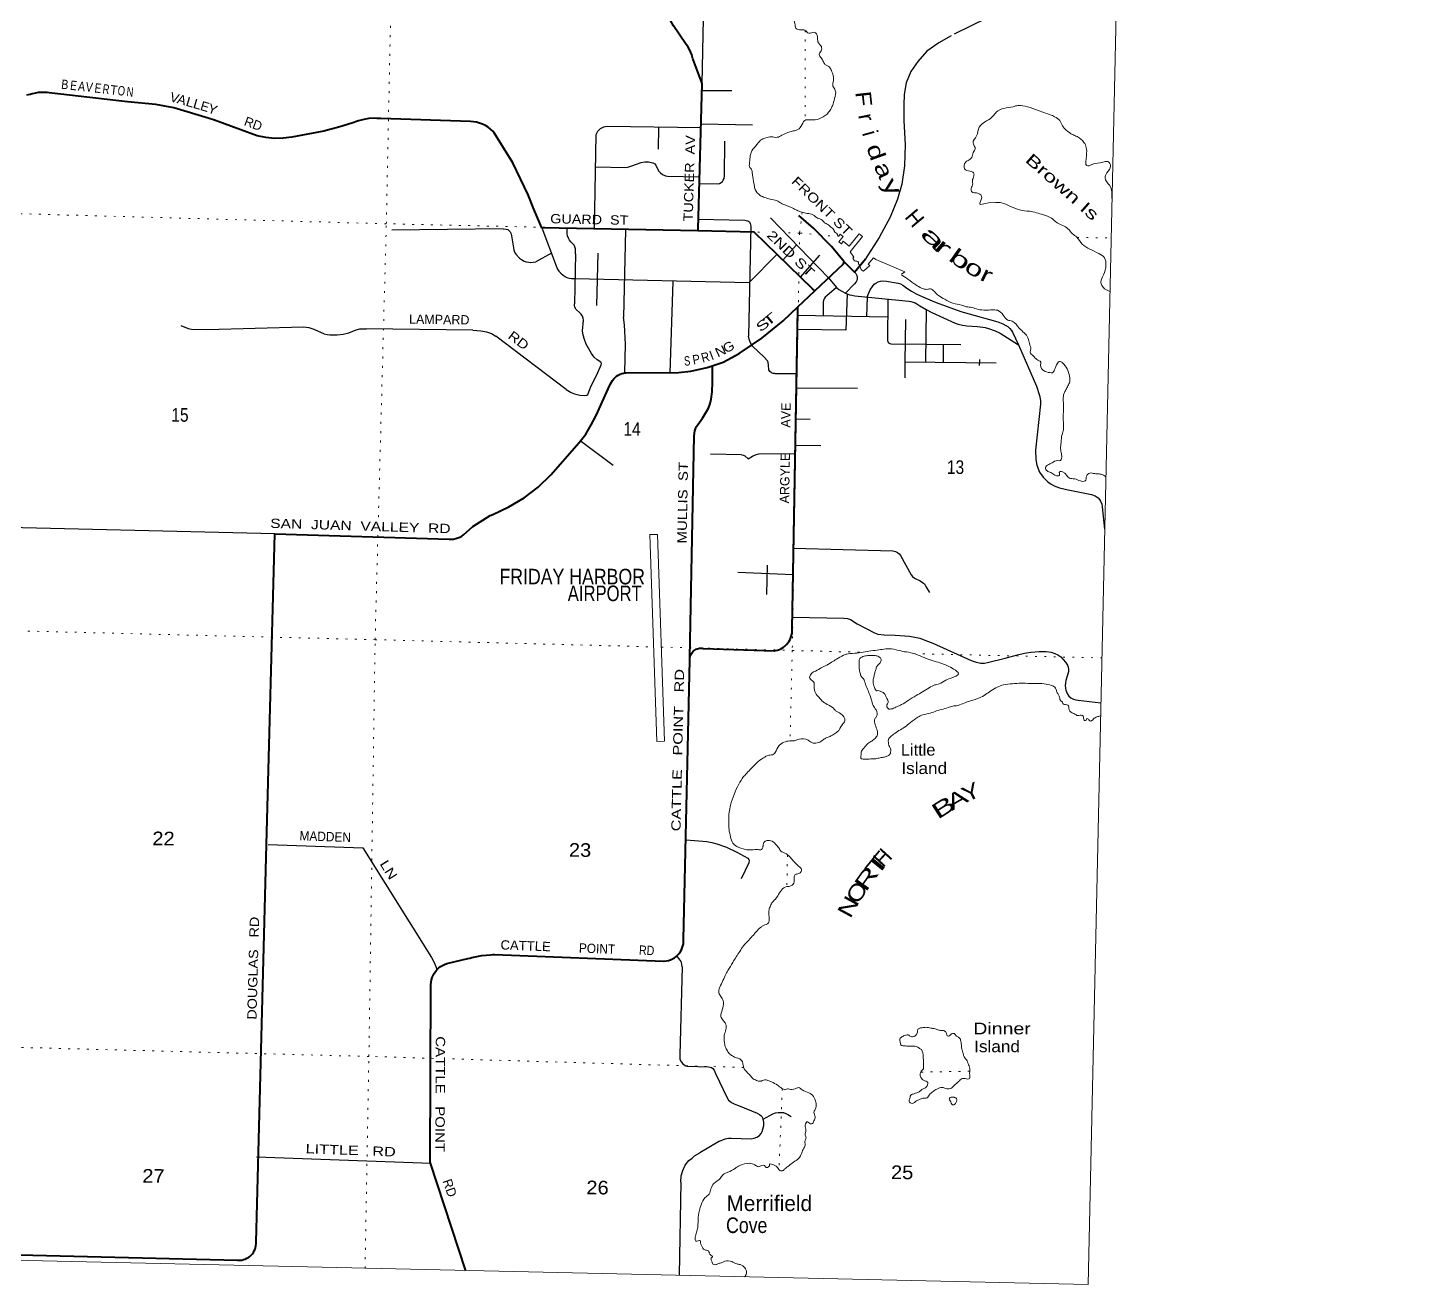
# Model space of a CAD drawing. Header units: feet. Extents: x -611393 to -485084, y 372822 to 560047.
# Drawn here: x -502761 to -485084, y 372822 to 388974 of the extents above; entities that cross this region are included whole.
import ezdxf
from ezdxf.enums import TextEntityAlignment as Align

# ---------------------------------------------------------------- set-up
doc = ezdxf.new("R2010")
doc.units = ezdxf.units.FT
doc.header["$LTSCALE"] = 80
doc.linetypes.add('DOTTED', pattern=[1.5, 0.3, -1.2])
doc.linetypes.add('LONG_DASHED', pattern=[7.5, 6, -1.5])
for name, color, linetype, lineweight in [('26', 7, 'Continuous', 40), ('27', 7, 'Continuous', 13), ('29', 7, 'Continuous', 25), ('33', 7, 'LONG_DASHED', 25), ('36', 7, 'Continuous', 13), ('39', 7, 'Continuous', 13), ('4', 7, 'Continuous', 13), ('7', 7, 'DOTTED', 13)]:
    doc.layers.add(name, color=color, linetype=linetype, lineweight=lineweight)
for name, color, linetype in [('30', 7, 'Continuous'), ('41', 7, 'Continuous'), ('42', 7, 'Continuous')]:
    doc.layers.add(name, color=color, linetype=linetype)

msp = doc.modelspace()

# ---------------------------------------------------------------- linework, layer by layer
at = {"layer": '26'}
for p, q in [((-492270.59, 385962.89), (-492135.53, 385831.74)), ((-492135.53, 385831.74), (-491997.08, 386000.73)), ((-492864.94, 385383.88), (-492648.45, 385588.74))]:
    msp.add_line(p, q, dxfattribs=at)
for points in [[(-494147.9, 386359.36), (-494147.2, 386384.31), (-494094.45, 388255.37), (-494210.95, 388563.81), (-494212.48, 388570.52), (-494227.95, 388623.54), (-494248.88, 388674.65), (-494275.03, 388723.29), (-494306.13, 388768.93), (-494463.05, 388993.54), (-494600.8, 389241.6), (-494711.87, 389502.7), (-494713.11, 389506.72), (-494769.41, 389659.58), (-494841.39, 389805.71), (-494928.24, 389943.51), (-495230.07, 390316.39), (-495241.02, 390330.48), (-495284.74, 390379.62), (-495296.59, 390390.41)], [(-494147.9, 386359.36), (-496153.93, 386401.03), (-496254.64, 386638.21), (-496328.66, 386825.34), (-496527.17, 387234), (-496767.32, 387619.67), (-496785.09, 387640.42), (-496813.75, 387668.47), (-496845.18, 387693.36), (-496879.05, 387714.84), (-496914.98, 387732.66), (-496952.57, 387746.63), (-496991.42, 387756.58), (-497031.09, 387762.43), (-497071.16, 387764.09), (-498223.07, 387803.41), (-498247.41, 387804.24), (-498273.07, 387805.5), (-498307.99, 387807.21), (-498375.45, 387803.85), (-498442.19, 387793.45), (-498507.47, 387776.14), (-498545.59, 387761.62), (-498570.71, 387752.05), (-498595.59, 387744.58), (-498746.85, 387699.17), (-498952.65, 387643.37), (-499366.35, 387565.56), (-499366.86, 387565.47), (-499477.29, 387551.65), (-499588.56, 387549.46), (-499699.45, 387558.9), (-499808.74, 387579.88), (-500358.61, 387781.24), (-500438.72, 387810.44), (-500882.97, 387941.59), (-501114.04, 387984.5), (-501477.96, 388020.38), (-502482.46, 388134.5), (-502507.67, 388137.36), (-502532.46, 388139.01), (-502572.2, 388140.45), (-502624.97, 388136.81), (-502677.06, 388127.69), (-502702.92, 388120.31), (-502727.99, 388113.15), (-502752.92, 388109.53), (-502774.67, 388106.38)], [(-492270.59, 385962.89), (-492431.74, 386161.03), (-492662.06, 386393.72), (-492850.56, 386557.27)], [(-492648.45, 385588.74), (-492676.68, 385616.24), (-493424.26, 386344.33), (-494147.9, 386359.36)], [(-492648.45, 385588.74), (-492278.11, 385939.18), (-492270.59, 385962.89)], [(-503744.28, 373223.48), (-500061.82, 373134.58), (-500052.83, 373134.01), (-500029.92, 373134.22), (-500007.17, 373136.83), (-499984.81, 373141.8), (-499963.09, 373149.08), (-499942.25, 373158.59), (-499922.52, 373170.22), (-499904.12, 373183.86), (-499887.24, 373199.34), (-499872.07, 373216.51), (-499858.78, 373235.16), (-499847.51, 373255.1), (-499838.39, 373276.11), (-499831.51, 373297.96), (-499826.96, 373320.41), (-499824.78, 373343.21), (-499824.99, 373366.11), (-499691.03, 378474.16), (-499583.08, 382466.38), (-497342.77, 382398.54), (-497342.68, 382398.54), (-497314.52, 382398.12), (-497286.47, 382400.65), (-497258.83, 382406.1), (-497231.92, 382414.41), (-497206.02, 382425.48), (-497181.42, 382439.2), (-497158.39, 382455.42), (-497038.24, 382561.44), (-496818.76, 382702.9), (-496782.45, 382717.37), (-496576.92, 382814.24), (-496382.64, 382932.07), (-496201.74, 383069.55), (-496036.21, 383225.19), (-495705.48, 383608.22), (-495674.93, 383642.17), (-495590.46, 383750.31), (-495517.76, 383866.68), (-495457.62, 383990.02), (-495278.41, 384376.52), (-495271.52, 384394.01), (-495260.04, 384416.82), (-495246.24, 384438.3), (-495230.28, 384458.22), (-495212.32, 384476.36), (-495192.56, 384492.52), (-495171.22, 384506.54), (-495148.53, 384518.24), (-495124.74, 384527.51), (-495100.11, 384534.24), (-495074.92, 384538.36), (-494397.99, 384540), (-494238.09, 384559.98), (-494027.53, 384606.13), (-493822.94, 384674.03), (-493618.03, 384785.84), (-493325.27, 384980.43), (-493054.46, 385204.54), (-492864.94, 385383.88)], [(-497132.12, 372999.78), (-497589.18, 374392.16), (-497579.12, 376678.83), (-497576.96, 376706.6), (-497571.62, 376736.22), (-497563.22, 376765.12), (-497551.84, 376792.99), (-497537.6, 376819.51), (-497520.68, 376844.41), (-497501.24, 376867.39), (-497479.51, 376888.22), (-497455.72, 376906.66), (-497430.13, 376922.51), (-497403.03, 376935.61), (-497374.7, 376945.79), (-497104.07, 377009.85), (-497079.54, 377015.66), (-497054.07, 377022.23), (-496923.51, 377048.62), (-496812.69, 377059.15), (-496787.77, 377061.52), (-496762.69, 377060.57), (-494589.96, 376977.91), (-494580.38, 376978.3), (-494552.99, 376981.34), (-494526.06, 376987.24), (-494499.9, 376995.91), (-494474.8, 377007.27), (-494451.01, 377021.2), (-494428.81, 377037.53), (-494408.45, 377056.1), (-494390.13, 377076.69), (-494374.06, 377099.08), (-494360.43, 377123.03), (-494349.37, 377148.28), (-494341.01, 377174.54), (-494335.45, 377201.53), (-494332.73, 377228.95), (-494332.9, 377256.51), (-494252.72, 380848.65), (-494252.39, 380863.24), (-494250.48, 380878.42), (-494246.99, 380893.32), (-494241.97, 380907.78), (-494235.46, 380921.63), (-494227.54, 380934.72), (-494218.29, 380946.91), (-494207.82, 380958.08), (-494196.24, 380968.08), (-494183.68, 380976.82), (-494170.27, 380984.2), (-494156.17, 380990.14), (-494141.52, 380994.57), (-494126.49, 380997.44), (-494111.24, 380998.73), (-494095.94, 380998.42), (-494080.76, 380996.5), (-493162.56, 380965.65), (-493154.62, 380966.96), (-493127.68, 380973.28), (-493101.54, 380982.39), (-493076.51, 380994.18), (-493052.84, 381008.52), (-493030.8, 381025.26), (-493010.63, 381044.21), (-492992.55, 381065.16), (-492976.76, 381087.89), (-492963.43, 381112.14), (-492952.71, 381137.66), (-492944.72, 381164.15), (-492939.54, 381191.34), (-492937.23, 381218.92), (-492937.81, 381246.58), (-492865.4, 385357.68), (-492864.94, 385383.88)], [(-494250.42, 380879.05), (-494197.97, 383727.9), (-494188.2, 383793.19), (-494173.72, 383829.42), (-494165.29, 383846.49), (-494088.47, 383952.03), (-494014.43, 384081.17), (-493990.9, 384140.94), (-493976.42, 384197.08), (-493964.48, 384293.11), (-493962.03, 384414.35), (-493960.11, 384628.51)]]:
    msp.add_lwpolyline(points, dxfattribs=at)
at = {"layer": '29'}
for p, q in [((-494094.45, 388255.37), (-494075, 389086.19)), ((-494093.62, 388166.28), (-493714.8, 388165.7)), ((-495315.61, 387706.6), (-494108.94, 387687.28)), ((-494653.53, 387411.5), (-494650.59, 387692.88)), ((-494105.08, 387737.87), (-493445.42, 387725.16)), ((-495474.98, 386388.03), (-495454.06, 387601.1)), ((-493808.79, 387067.14), (-493803.18, 387513.3)), ((-494144.1, 386512.96), (-493543.61, 386498.93)), ((-493470.66, 386423.16), (-493496.69, 385008.58)), ((-493214.54, 386528.38), (-492470.22, 385757.4)), ((-496651.24, 386386.69), (-498079.63, 386370.5)), ((-496153.93, 386401.03), (-495968.08, 385909.62)), ((-495076.97, 386368.19), (-495102.97, 385252.35)), ((-496031.49, 386072.25), (-496230.27, 385964.69)), ((-495433.15, 386076.39), (-495451.23, 385401.25)), ((-493057.09, 385985.77), (-492883.12, 386182.19)), ((-495722.21, 386064.99), (-495735.94, 385424.18)), ((-493489.29, 385696.32), (-493135.23, 386055.49)), ((-492829.18, 385765.36), (-492580.25, 386047.2)), ((-495729.05, 385747.61), (-493489.29, 385696.32)), ((-494471.32, 385710.78), (-494509.17, 384534.99)), ((-492132.23, 385525.33), (-491480.11, 385462.5)), ((-491974.74, 385511.69), (-491980.56, 385262.38)), ((-491710.34, 385484.68), (-491712.96, 384951.16)), ((-492867.28, 385275.75), (-491711.18, 385256.52)), ((-491217.99, 385349.87), (-491226.41, 384676.4)), ((-497038.21, 385084.77), (-498410.06, 385103.9)), ((-495840.76, 384321.08), (-496743.86, 385009.18)), ((-491668.86, 384910.3), (-490771.81, 384899.49)), ((-490997.71, 384902.29), (-490997.71, 384677.8)), ((-490028.92, 384896.17), (-489798.49, 384366.8)), ((-491491.06, 384680.13), (-490317.15, 384666.49)), ((-490530.49, 384707.27), (-490533.29, 384631.5)), ((-493159.45, 384526.18), (-492877.51, 384526.64)), ((-492889.28, 384345.68), (-492100.27, 384338.17)), ((-492896.69, 383945.45), (-492705.94, 383939.56)), ((-495660.5, 383668.45), (-495236.94, 383351.02)), ((-492899.7, 383606.98), (-492570.01, 383601.05)), ((-493588.06, 383481.69), (-493984.92, 383490.74)), ((-492899.82, 383492.54), (-493363.75, 383496.1)), ((-492921.19, 382281.99), (-491642.4, 382247.71)), ((-493263.3, 381686.41), (-493255.89, 382065.04)), ((-492924.01, 381940.9), (-493634.59, 381973.01)), ((-492935.33, 381395.26), (-492271.79, 381385.81)), ((-494352.18, 376902.86), (-494382.36, 375772.91)), ((-493872.83, 374664.1), (-494122.68, 374514.83)), ((-499818.06, 374461.98), (-497575.14, 374379.89)), ((-494369.9, 374137.88), (-494389.47, 372945.1)), ((-494389.47, 372945.1), (-494389.58, 372938.59))]:
    msp.add_line(p, q, dxfattribs=at)
for points in [[(-495454.06, 387601.1), (-495432.27, 387641.66), (-495400.72, 387675.66), (-495357.02, 387697.52), (-495315.61, 387706.6)], [(-495461.84, 387181.95), (-495080.3, 387175.36), (-495052.99, 387177.79), (-495034.18, 387182.65), (-494995.34, 387197.22), (-494876.4, 387238.51), (-494830.28, 387248.22), (-494781.73, 387248.22), (-494728.33, 387236.08), (-494703.45, 387221.51), (-494689.49, 387204.51), (-494655.5, 387131.65), (-494630.62, 387104.93), (-494602.1, 387085.5), (-494563.87, 387068.5), (-494538.99, 387063.65), (-494131.18, 387053.93)], [(-494132.4, 386971.36), (-493892.09, 386965.29), (-493871.45, 386970.15), (-493850.82, 386981.07), (-493831.4, 386995.65), (-493822.9, 387010.22), (-493813.19, 387034.5), (-493808.79, 387067.14)], [(-493543.61, 386498.93), (-493511.58, 386491.7), (-493497.02, 386484.41), (-493486.1, 386475.91), (-493475.17, 386455.27), (-493470.66, 386423.16)], [(-496651.24, 386386.69), (-496610.77, 386383.64), (-496591.35, 386376.35), (-496573.14, 386362.99), (-496561.01, 386349.64), (-496548.87, 386321.71), (-496513.67, 386115.27), (-496503.96, 386088.56), (-496486.97, 386061.84), (-496440.85, 386012.05), (-496414.15, 385991.41), (-496378.95, 385971.98), (-496353.46, 385963.48), (-496320.69, 385958.62), (-496293.99, 385956.2), (-496263.65, 385957.41), (-496230.27, 385964.69)], [(-495722.21, 386064.99), (-495721.73, 386131.06), (-495727.8, 386156.56), (-495739.94, 386175.99), (-495782.42, 386220.92), (-495798.19, 386241.56), (-495811.54, 386268.28), (-495822.47, 386297.42), (-495826.11, 386324.14), (-495826.11, 386389.71)], [(-495968.08, 385909.62), (-495950.51, 385867.55), (-495933.52, 385843.26), (-495910.46, 385815.33), (-495878.9, 385791.05), (-495841.28, 385765.55), (-495819.43, 385757.05), (-495797.59, 385752.19), (-495774.53, 385748.55), (-495729.05, 385747.61)], [(-492470.22, 385757.4), (-492366.68, 385632.93), (-492337.62, 385608.31), (-492301.2, 385585.24), (-492252.92, 385559.89), (-492232.87, 385550.37), (-492199.25, 385540.31), (-492171.34, 385533.02), (-492132.23, 385525.33)], [(-492135.53, 385831.74), (-492118.54, 385811.1), (-492107.62, 385786.81), (-492102.76, 385767.38), (-492102.76, 385744.31), (-492108.83, 385722.45), (-492117.33, 385706.67), (-492137.96, 385678.74), (-492252.92, 385559.89)], [(-491974.74, 385511.69), (-491933.45, 385602.24), (-491906.75, 385645.95), (-491882.47, 385673.88), (-491860.63, 385690.88), (-491832.71, 385705.46), (-491803.58, 385715.17), (-491774.45, 385717.6), (-491727.12, 385713.96), (-491577.83, 385690.88), (-491545.06, 385679.95), (-491517.15, 385664.17), (-491464.96, 385624.1), (-491405.49, 385586.45), (-491344.8, 385552.45), (-491221, 385495.38), (-491086.28, 385439.52)], [(-492232.87, 385550.37), (-492247.13, 385082.79), (-492870.07, 385091.81)], [(-492366.68, 385632.93), (-492492.97, 385528.16), (-492512.39, 385507.52), (-492524.53, 385486.88), (-492533.02, 385472.3), (-492537.88, 385441.95), (-492537.88, 385405.52), (-492540.4, 385270.31)], [(-495840.76, 384321.08), (-495778.77, 384284.09), (-495734.47, 384265.87), (-495665.9, 384251.3), (-495608.25, 384246.44), (-495576.08, 384250.09), (-495562.13, 384256.15), (-495518.43, 384370.3), (-495445.61, 384511.16), (-495389.78, 384637.45), (-495386.14, 384655.67), (-495389.31, 384664.23), (-495396.59, 384672.73), (-495440.76, 384703.02), (-495480.81, 384738.24), (-495516.01, 384783.17), (-495582.76, 384905.82), (-495605.82, 384965.32), (-495622.2, 385019.96), (-495630.09, 385077.03), (-495617.96, 385213.04), (-495620.99, 385240.97), (-495630.09, 385264.04), (-495646.78, 385288.93), (-495661.65, 385305.33), (-495717.48, 385356.33), (-495722.34, 385364.82), (-495729.62, 385383.04), (-495734.16, 385402.47), (-495735.94, 385424.18)], [(-491480.11, 385462.5), (-491438.56, 385457.13), (-491413.07, 385452.27), (-491383.34, 385444.38), (-491358.46, 385434.66), (-491336.61, 385423.74), (-491297.16, 385398.84), (-491217.99, 385349.87)], [(-491086.28, 385439.52), (-490771.31, 385326.59), (-490295.53, 385190.59), (-490229.99, 385166.3), (-490193.58, 385146.87), (-490168.71, 385132.3), (-490142.61, 385108.01), (-490120.16, 385082.52), (-490106.2, 385059.44), (-490028.92, 384896.17)], [(-495087.02, 384540.49), (-495079.96, 384906.42), (-495089.67, 385151.72), (-495102.97, 385252.35)], [(-491480.22, 385221.9), (-491491.06, 384680.13), (-491490.18, 384474.36)], [(-491217.99, 385349.87), (-491145.13, 385312.02), (-490841.7, 385176.02), (-490802.86, 385163.87), (-490749.46, 385149.3), (-490693.63, 385142.01), (-490555.27, 385132.3), (-490489.73, 385125.01), (-490460, 385118.95), (-490416.91, 385108.01), (-490329.52, 385076.44), (-490263.98, 385044.87), (-490028.92, 384896.17)], [(-500792.05, 385144.78), (-500697.92, 385106.17), (-500653.01, 385096.45), (-500458.82, 385091.59), (-499215.99, 385125.6), (-499145.6, 385118.31), (-499084.91, 385096.45), (-498948.97, 385038.16), (-498910.14, 385028.45), (-498876.16, 385023.59), (-498783.91, 385023.59), (-498706.24, 385033.31), (-498633.41, 385052.74), (-498538.75, 385089.17), (-498492.62, 385101.31), (-498410.06, 385103.9)], [(-497038.21, 385084.77), (-496939.08, 385077.03), (-496866.26, 385062.45), (-496800.72, 385040.6), (-496743.86, 385009.18)], [(-493159.45, 384526.18), (-493180.53, 384529.99), (-493201.16, 384538.49), (-493224.23, 384555.49), (-493237.58, 384573.7), (-493242.43, 384634.42), (-493246.07, 384673.28), (-493254.57, 384691.49), (-493299.47, 384738.85), (-493446.33, 384880.93), (-493459.68, 384900.36), (-493475.46, 384930.71), (-493491.24, 384970.79), (-493496.69, 385008.58)], [(-491712.96, 384951.16), (-491708.29, 384933.76), (-491698.58, 384921.62), (-491684.62, 384913.12), (-491668.86, 384910.3)], [(-489798.49, 384366.8), (-489758.16, 384244.65), (-489748.45, 384181.51), (-489746.35, 384135.36), (-489809.46, 383542.77), (-489807.93, 383421.34), (-489794.89, 383348.48), (-489759.38, 383261.05), (-489712.36, 383197.91), (-489655, 383137.19), (-489611.31, 383105.61), (-489571.57, 383086.19), (-489504.5, 383059.47), (-489391.94, 383032.76), (-489090.95, 382974.47), (-489043.91, 382956.25), (-489008.41, 382930.76), (-488988.08, 382910.11), (-488975.94, 382889.46), (-488959.87, 382848.18), (-488952.88, 382816.61), (-488923.2, 382527.94)], [(-493588.06, 383481.69), (-493563.45, 383477.17), (-493547.07, 383468.67), (-493503.38, 383429.81), (-493445.12, 383466.24), (-493401.43, 383485.67), (-493383.82, 383492.96), (-493363.75, 383496.1)], [(-499583.08, 382466.38), (-503550.78, 382562.8), (-508841.72, 382692.04), (-509712.1, 382750.87)], [(-491642.4, 382247.71), (-491612.11, 382242.24), (-491586.01, 382228.88), (-491564.77, 382211.88), (-491547.17, 382190.02), (-491408.81, 381942.3), (-491390, 381919.23), (-491365.11, 381898.59), (-491292.29, 381862.16), (-491251.02, 381835.44), (-491239.5, 381823.3), (-491219.47, 381791.73), (-491173.35, 381714.01)], [(-492271.79, 381385.81), (-492228.67, 381378.85), (-492189.83, 381366.71), (-492102.44, 381310.85), (-491881.55, 381194.27), (-491835.43, 381179.7), (-491757.75, 381169.99), (-491614.53, 381165.13), (-491430.05, 381152.99), (-491362.08, 381140.84), (-491298.97, 381126.27), (-491199.45, 381089.84), (-491129.05, 381063.13), (-490636.29, 380839.69), (-490571.96, 380817.84), (-490512.49, 380805.69), (-490467.58, 380805.7), (-490427.53, 380812.98), (-490199.36, 380868.84)], [(-490199.36, 380868.84), (-490044, 380914.99), (-489952.37, 380934.42), (-489871.66, 380946.56), (-489763.03, 380953.85), (-489672.61, 380953.85), (-489611.31, 380945.35), (-489563.37, 380931.99), (-489523.93, 380912.57), (-489488.12, 380885.85), (-489425.01, 380820.27), (-489401.34, 380781.42), (-489391.03, 380754.7), (-489386.78, 380725.56), (-489388.6, 380696.41), (-489420.16, 380584.69), (-489427.44, 380547.06), (-489428.66, 380519.13), (-489427.44, 380486.34), (-489422.58, 380458.41), (-489404.38, 380414.69), (-489381.32, 380383.12), (-489355.83, 380362.48), (-489323.06, 380344.26), (-489293.93, 380336.98), (-489262.38, 380332.12), (-488972.35, 380294.77)], [(-499668.8, 378473.95), (-498452.72, 378434.07), (-497570.01, 377024.49)], [(-494297.67, 378537.2), (-494035.89, 378513.06), (-493970.35, 378500.92), (-493907.23, 378483.92), (-493781.01, 378440.21), (-493647.5, 378379.49), (-493509.14, 378299.34), (-493494.58, 378284.77), (-493489.72, 378272.63), (-493494.58, 378238.63), (-493591.67, 378034.62)], [(-497570.01, 377024.49), (-497533.17, 376951.44), (-497516.18, 376910.15), (-497504.04, 376868.87)], [(-494352.18, 376902.86), (-494353.86, 376939.3), (-494357.5, 376956.3), (-494364.78, 376973.3), (-494376.92, 376991.52), (-494418.19, 377044.95)], [(-494382.36, 375772.91), (-494378.74, 375721.34), (-494371.76, 375697.06), (-494360.54, 375680.06), (-494343.84, 375659.42), (-494325.34, 375643.63), (-494303.79, 375632.7), (-494285.29, 375629.05), (-494012.2, 375620.55), (-493993.08, 375616.92), (-493974.58, 375609.63), (-493958.49, 375597.49), (-493941.81, 375575.62), (-493921.17, 375534.34), (-493771.89, 375221.04), (-493754.59, 375191.91), (-493740.33, 375177.33), (-493718.18, 375162.76), (-493673.58, 375140.9), (-493628.67, 375121.47)], [(-493628.67, 375121.47), (-493385.63, 375023.12), (-493357.71, 375008.55), (-493339.51, 374993.97), (-493328.58, 374981.83), (-493309.16, 374947.83)], [(-493872.83, 374664.1), (-493830.45, 374683.1), (-493800.11, 374692.82), (-493757.63, 374701.32), (-493721.22, 374702.53), (-493463.91, 374695.25), (-493426.29, 374701.32), (-493391.09, 374713.46), (-493355.89, 374736.53), (-493336.47, 374760.82), (-493323.12, 374786.32), (-493313.41, 374817.89), (-493303.7, 374866.47), (-493302.49, 374907.75), (-493309.16, 374947.83)], [(-493309.16, 374947.83), (-493185.37, 375017.05), (-493153.81, 375029.19), (-493118.61, 375034.05), (-493070.06, 375034.05), (-493049.43, 375030.4), (-493017.87, 375019.48), (-492992.39, 375007.33), (-492948.69, 374979.4)], [(-494369.9, 374137.88), (-494362.05, 374216.8), (-494342.63, 374287.23), (-494311.07, 374357.66), (-494264.95, 374413.52), (-494223.68, 374447.52), (-494192.13, 374474.24), (-494122.68, 374514.83)]]:
    msp.add_lwpolyline(points, dxfattribs=at)
at = {"layer": '33'}
msp.add_lwpolyline([(-490427.61, 389099.98), (-490895.74, 388868.31), (-491051.99, 388777.78), (-491208.25, 388670.8), (-491323.38, 388539.13), (-491413.84, 388407.46), (-491471.56, 388261.5), (-491499.89, 388115.03), (-491504.31, 387979.53), (-491504.31, 387773.8), (-491487.86, 387469.31), (-491496.08, 387197.74), (-491528.98, 386959.09), (-491584.88, 386768.52), (-491679.31, 386537.01), (-491820.95, 386277.16), (-491997.08, 386000.73)], dxfattribs=at)
at = {"layer": '36'}
for p, q in [((-494767.82, 382457.66), (-494667.88, 382461.12)), ((-494675.85, 379799.75), (-494767.82, 382457.66)), ((-494575.91, 379803.21), (-494667.88, 382461.12)), ((-494675.85, 379799.75), (-494575.91, 379803.21))]:
    msp.add_line(p, q, dxfattribs=at)
at = {"layer": '39'}
msp.add_line((-492156.24, 386010.81), (-492136.34, 385976.25), dxfattribs=at)
for points in [[(-492344.38, 386287.85), (-492321.42, 386316.51), (-492283.96, 386286.49), (-492336.89, 386220.43), (-492305.83, 386195.54), (-492281, 386226.54), (-492204.99, 386165.65), (-492078.27, 386323.83), (-492032.78, 386287.39), (-492191.13, 386092.53), (-492145.6, 386024.09), (-492156.24, 386010.81)], [(-492020.33, 385841.7), (-491940.88, 385913.73), (-491960.91, 385934.14), (-491893.54, 386012.35), (-491861.37, 385993.85), (-491861.39, 385991.83), (-491490.98, 385834.64), (-491533.68, 385804.71)]]:
    msp.add_lwpolyline(points, dxfattribs=at)
for points in [[(-492992.4, 389261.89), (-492921.22, 389085.31), (-492899.69, 389006.25), (-492881.93, 388957.56), (-492829.51, 388944.93), (-492777.01, 388940.38), (-492724.83, 388899.45), (-492653.99, 388912.93), (-492612.06, 388855.92), (-492606.57, 388791.16), (-492562.67, 388728.07), (-492565.17, 388673.5), (-492589.83, 388627.23), (-492563.96, 388582.5), (-492536.12, 388531.69), (-492508.17, 388493.01), (-492475.96, 388478.55), (-492445.92, 388447.93), (-492434.05, 388419.51), (-492410.34, 388358.63), (-492411.12, 388269.67), (-492413.57, 388221.17), (-492383.75, 388166.3), (-492392.76, 388061.24), (-492419.84, 387968.49), (-492450.65, 387912.17), (-492489.48, 387862), (-492538.3, 387826.07), (-492641.68, 387788.64), (-492714.42, 387789.33), (-492775.12, 387779.8), (-492824.29, 387703.43), (-492881.31, 387653.43), (-492937.99, 387641.84), (-492992.69, 387626.18), (-493069.8, 387588.5), (-493130.65, 387562.8), (-493205.35, 387569.57), (-493274.17, 387556.07), (-493328.91, 387536.38), (-493386.01, 387476.26), (-493455.49, 387387.96), (-493487.3, 387218.43), (-493485.6, 387182.02), (-493459.64, 387147.4), (-493449.87, 387108.89), (-493434.69, 386997.54), (-493425.02, 386948.92), (-493411.37, 386892.18), (-493347.38, 386816.76), (-493291.03, 386789.94), (-493220.51, 386767.02), (-493137.82, 386750.06), (-493079.53, 386715.13), (-493017.1, 386690.28), (-492986.9, 386677.86), (-492922.5, 386648.94), (-492864.15, 386620.08), (-492795.67, 386595.16), (-492725.06, 386582.36), (-492654.56, 386557.42), (-492618.44, 386528.77), (-492552.03, 386497.81), (-492526.02, 386469.26), (-492477.76, 386442.51), (-492439.65, 386409.8), (-492399.63, 386364.94), (-492397.69, 386356.83), (-492355.61, 386315.99), (-492349.73, 386295.72), (-492344.7, 386291.02)], [(-488855.86, 385583.36), (-488924.64, 385618.12), (-488972.38, 385703.49), (-488937.23, 385794.14), (-488905.8, 385921.22), (-488925.19, 386014.41), (-488997.44, 386069.69), (-489114.13, 386127.42), (-489210.56, 386191.01), (-489280.49, 386280.64), (-489336.69, 386323.64), (-489394.72, 386388.89), (-489533.47, 386465.02), (-489607.71, 386524.37), (-489710.38, 386567.8), (-489889.83, 386611.97), (-490014.96, 386629.34), (-490139.8, 386679.05), (-490246.53, 386720.51), (-490323.25, 386727.3), (-490452.69, 386714.38), (-490525.51, 386704.97), (-490502.54, 386789.67), (-490542.49, 386842.62), (-490633.21, 386865.72), (-490636.9, 386906.2), (-490618.19, 386964.65), (-490621.9, 387003.1), (-490603.12, 387069.65), (-490606.83, 387108.1), (-490651.12, 387126.72), (-490721.55, 387159.74), (-490712.75, 387240.53), (-490676.15, 387266.47), (-490631.36, 387304.46), (-490612.63, 387366.96), (-490585.93, 387415.23), (-490613.54, 387492.32), (-490568.31, 387580.86), (-490535, 387691.74), (-490439.3, 387773.73), (-490357.95, 387833.61), (-490315.04, 387887.79), (-490100.24, 387956.51), (-490035.44, 387972.07), (-489914.36, 387954.74), (-489775.34, 387908.94), (-489682.7, 387873.68), (-489565.9, 387828.09), (-489499.67, 387776.91), (-489465.9, 387711.89), (-489415.88, 387654.8), (-489333.54, 387597.4), (-489277.18, 387572.6), (-489188.94, 387496.95), (-489159.21, 387431.97), (-489156.02, 387334.89), (-489162.74, 387260.14), (-489157.18, 387203.48), (-489155.18, 387201.44), (-489086.37, 387212.91), (-488944.65, 387243.91), (-488883.97, 387251.42), (-488846.1, 387192.43), (-488895.35, 387105.95), (-488918.15, 387041.47), (-488858.41, 386941.83), (-488829.67, 386777.72)], [(-492136.34, 385976.25), (-492118.19, 385972.03), (-492094, 385965.74), (-492085.97, 385959.59), (-492084.14, 385937.33), (-492078.21, 385923.13), (-492066.23, 385906.84), (-492064.29, 385896.71), (-492056.41, 385874.39), (-492020.33, 385841.7)], [(-491534.68, 385797.92), (-491453.41, 385741.27), (-491346.98, 385665.45), (-491276.6, 385626.36), (-491208.05, 385609.53), (-491161.53, 385615.16), (-491109.3, 385580.29), (-491057.21, 385529.24), (-490974.78, 385481.95), (-490872.18, 385430.43), (-490763.27, 385407.15), (-490700.82, 385386.34), (-490628.17, 385375.54), (-490549.57, 385352.55), (-490452.65, 385343.54), (-490369.8, 385344.77), (-490301.14, 385340.07), (-490224.89, 385278.69), (-490168.87, 385215.48), (-490110.4, 385200.77), (-490020.27, 385110.94), (-489956.14, 385049.68), (-489908.22, 384984.52), (-489888.66, 384911.55), (-489873.12, 384840.63), (-489879.54, 384800.25), (-489841.54, 384755.41), (-489795.48, 384708.47), (-489743.25, 384673.6), (-489747.63, 384635.22), (-489701.8, 384562), (-489631.28, 384539.09), (-489594.91, 384538.74), (-489568.36, 384570.84), (-489541.51, 384637.31), (-489504.73, 384683.46), (-489464.48, 384664.88), (-489406.56, 384587.5), (-489373.05, 384492.15), (-489371.66, 384421.37), (-489394.33, 384371.04), (-489421.07, 384316.7), (-489443.67, 384274.45), (-489451.18, 384110.75), (-489454.13, 384005.64), (-489453, 383904.54), (-489453.87, 383805.47), (-489470.59, 383742.95), (-489483.6, 383641.98), (-489488.36, 383561.15), (-489478.81, 383498.38), (-489477.32, 383437.71), (-489491.72, 383409.54), (-489528.08, 383409.89), (-489599.07, 383380.23), (-489639.66, 383360.4), (-489684.52, 383314.33), (-489662.63, 383275.7), (-489614.32, 383255.02), (-489515.67, 383213.64), (-489503.46, 383223.64), (-489505.14, 383262.07), (-489464.71, 383263.71), (-489376.51, 383184.01), (-489307.9, 383173.25), (-489235.38, 383148.3), (-489174.76, 383147.72), (-489153.99, 383212.22), (-489113.26, 383248.23), (-489048.65, 383241.55), (-488994.14, 383236.98), (-488945.73, 383226.41), (-488908.43, 383200.98)], [(-491964.86, 380903.7), (-491926.46, 380905.35), (-491871.9, 380904.84), (-491825.58, 380888.22), (-491797.48, 380865.71), (-491822.37, 380793.16), (-491846.83, 380769.13), (-491863.41, 380722.78), (-491871.68, 380700.62), (-491882.21, 380652.2), (-491896.84, 380597.74), (-491895.26, 380547.18), (-491887.45, 380516.78), (-491867.69, 380466.04), (-491855.69, 380451.78), (-491839.51, 380453.64), (-491805.23, 380445.23), (-491775.03, 380432.81), (-491748.98, 380408.3), (-491729.13, 380367.67), (-491705.49, 380298.7), (-491719.89, 380270.53), (-491706.17, 380221.88), (-491649.6, 380221.34), (-491590.77, 380247.06), (-491531.95, 380272.79), (-491448.63, 380326.59), (-491342.99, 380390.28), (-491263.76, 380438.05), (-491176.42, 380489.79), (-491103.36, 380525.49), (-491050.69, 380541.16), (-490963.4, 380586.83), (-490884.31, 380618.43), (-490801.01, 380670.21), (-490863.13, 380729.43), (-491014.04, 380801.64), (-491114.79, 380832.92), (-491215.53, 380866.23), (-491320.22, 380909.69), (-491443.17, 380945.23), (-491542.03, 380962.35), (-491663.03, 380989.79), (-491760.05, 380986.67), (-491845.03, 380973.32), (-491952.24, 380960.19), (-492047.36, 380942.9), (-492162.64, 380931.87), (-492233.44, 380922.43), (-492276, 380908.68), (-492369.41, 380857), (-492430.38, 380817.15), (-492515.65, 380771.45), (-492578.58, 380737.68), (-492615.15, 380715.79), (-492702.55, 380657.99), (-492711.04, 380611.56), (-492662.94, 380566.62), (-492655.39, 380505.89), (-492637.94, 380422.83), (-492589.96, 380363.74), (-492555.97, 380322.98), (-492487.69, 380275.82), (-492407.3, 380226.53), (-492379.29, 380193.92), (-492312.94, 380156.89), (-492261.21, 380065.41), (-492296.02, 380013.17), (-492357.44, 379922.77), (-492408.25, 379888.88), (-492450.9, 379865.03), (-492499.55, 379847.29), (-492538.17, 379821.38), (-492599.11, 379785.56), (-492667.86, 379780.15), (-492732.21, 379815.14), (-492849.27, 379830.41), (-492908.06, 379808.72), (-492968.69, 379807.28), (-493043.61, 379789.8), (-493110.71, 379741.91), (-493155.91, 379657.42), (-493178.34, 379635.39), (-493239.07, 379621.82), (-493306.04, 379590.11), (-493395.54, 379522.21), (-493448.56, 379468.13), (-493560.75, 379347.88), (-493624.26, 379249.41), (-493681.98, 379120.56), (-493729.7, 378979.48), (-493746.63, 378892.7), (-493751.67, 378779.53), (-493748.62, 378666.27), (-493729.24, 378573.08), (-493699.63, 378493.94), (-493649.51, 378448.98)], [(-488976.06, 380129.15), (-488979.13, 380127.17), (-488999.39, 380121.29), (-489021.67, 380115.44), (-489066.35, 380089.58), (-489072.48, 380081.55), (-489100.95, 380061.6), (-489125.05, 380078.01), (-489151.17, 380094.43), (-489159.43, 380074.29), (-489181.71, 380068.44), (-489191.67, 380084.71), (-489195.55, 380102.94), (-489199.4, 380125.22), (-489237.7, 380135.69), (-489272.08, 380131.98), (-489308.27, 380152.54), (-489352.53, 380175.2), (-489370.59, 380189.53), (-489384.44, 380222.01), (-489384.21, 380248.29), (-489396.19, 380264.58), (-489424.39, 380274.96), (-489450.64, 380277.23), (-489466.57, 380303.67), (-489494.59, 380334.26), (-489498.51, 380348.45), (-489502.35, 380370.73), (-489520.21, 380407.3), (-489540.08, 380445.9), (-489553.87, 380486.47), (-489604.09, 380519.3), (-489698.88, 380540.42), (-489822.11, 380543.62), (-489880.7, 380544.17), (-489999.88, 380549.35), (-490107.03, 380542.28), (-490224.36, 380527.23), (-490299.37, 380499.63), (-490384.66, 380451.92), (-490451.78, 380402.01), (-490532.97, 380360.33), (-490668.76, 380315.12), (-490747.82, 380285.54), (-490824.85, 380257.97), (-490873.38, 380254.39), (-490934.17, 380234.75), (-491019.24, 380211.29), (-491185.39, 380160.31), (-491258.28, 380142.8), (-491323.23, 380111.07), (-491418.79, 380043.24), (-491494.09, 379983.3), (-491565.2, 379939.49), (-491636.34, 379891.64), (-491685.22, 379847.63), (-491701.6, 379823.52), (-491701.92, 379787.13), (-491694.2, 379746.62), (-491678.27, 379720.18), (-491672.7, 379663.52), (-491681.02, 379637.31), (-491721.68, 379609.39), (-491762.19, 379597.65), (-491824.93, 379586.11), (-491877.56, 379576.5), (-491926.07, 379574.94), (-492015, 379571.75), (-492055.31, 379584.26), (-492052.93, 379624.68), (-492050.57, 379663.07), (-492017.8, 379713.31), (-491964.73, 379773.46), (-491915.95, 379805.34), (-491873.22, 379839.31), (-491842.48, 379887.54), (-491846.06, 379940.14), (-491869.66, 380013.16), (-491877.07, 380090.06), (-491854.56, 380122.2), (-491846.08, 380166.6), (-491859.89, 380205.14), (-491897.76, 380264.14), (-491919.36, 380335.11), (-491948.94, 380418.29), (-491976.58, 380491.34), (-491994.41, 380531.95), (-492024.06, 380607.04), (-492048.07, 380633.56), (-492063.84, 380678.19), (-492075.47, 380734.91), (-492077.18, 380769.3), (-492076.81, 380811.76), (-492072.36, 380858.22), (-492058.06, 380876.28), (-492029.64, 380890.16), (-491964.86, 380903.7)], [(-493649.51, 378448.98), (-493540.72, 378411.55), (-493457.92, 378406.72), (-493373.02, 378409.96), (-493330.57, 378411.57), (-493314.09, 378447.81), (-493311.96, 378459.92), (-493293.33, 378510.29), (-493248.72, 378528.06), (-493178.18, 378507.17), (-493154.13, 378484.7), (-493110.13, 378433.74), (-493082.22, 378391.01), (-493033.94, 378366.29), (-492957.68, 378306.93), (-492925.69, 378268.21), (-492879.64, 378219.24), (-492831.53, 378176.33), (-492817.53, 378160.02), (-492850.37, 378101.69), (-492898.97, 378090.03), (-492911.47, 378047.69), (-492911.91, 377997.14), (-492952.8, 377942.94), (-493007.43, 377935.37), (-493074.51, 377889.51), (-493123.67, 377815.17), (-493138.01, 377793.06), (-493197.21, 377724.88), (-493221.88, 377676.59), (-493236.52, 377620.12), (-493231.32, 377523.02), (-493241.9, 377468.53), (-493306.86, 377434.77), (-493337.34, 377414.84), (-493404.61, 377348.76), (-493435.24, 377312.66), (-493496.42, 377248.54), (-493561.74, 377174.35), (-493610.87, 377102.03), (-493701.02, 376961.36), (-493762.56, 376856.81), (-493797.46, 376794.46), (-493836.62, 376707.89), (-493875.77, 376621.32), (-493874.32, 376556.61), (-493844.41, 376511.84), (-493820.72, 376448.94), (-493835.71, 376352.03), (-493852.63, 376267.27), (-493824.8, 376214.43), (-493792.83, 376173.69), (-493789.47, 376096.83), (-493810.3, 376026.26), (-493812.76, 375975.74), (-493807.17, 375923.11), (-493801.37, 375892.73), (-493777.61, 375837.91), (-493745.69, 375791.11), (-493705.57, 375758.37), (-493651.21, 375735.61), (-493600.88, 375714.92), (-493573, 375668.15), (-493561.34, 375615.47), (-493509.45, 375542.18), (-493485.4, 375519.71), (-493449.41, 375476.91), (-493395.14, 375444.04), (-493348.76, 375433.49), (-493322.42, 375441.33), (-493290, 375451.13), (-493249.65, 375444.68), (-493201.31, 375426.02), (-493126.93, 375382.86), (-493068.69, 375341.86), (-493032.47, 375325.34), (-492987.91, 375337.05), (-492955.65, 375328.66), (-492882.77, 375344.14), (-492852.4, 375351.93), (-492810.2, 375325.25), (-492723.66, 375286.01), (-492665.47, 375238.95), (-492633.8, 375163.84), (-492632.41, 375093.06), (-492657.19, 375032.64), (-492641.51, 374977.9), (-492658.15, 374923.46), (-492684.74, 374887.32), (-492717.01, 374893.7), (-492739.06, 374914.13), (-492771.8, 374867.93), (-492760.23, 374805.14), (-492768.86, 374742.55), (-492760.98, 374720.23), (-492761.17, 374697.99), (-492775.64, 374661.74)], [(-491251.93, 375593.48), (-491251.66, 375623.8), (-491249.25, 375668.26), (-491250.92, 375708.71), (-491254.6, 375749.19), (-491278.04, 375840.4), (-491308.17, 375860.9), (-491334.3, 375877.32), (-491358.49, 375883.62), (-491396.86, 375886.01), (-491447.37, 375886.49), (-491483.74, 375886.84), (-491542.19, 375903.57), (-491549.93, 375942.06), (-491555.67, 375978.51), (-491529.19, 376002.52), (-491482.53, 376024.31), (-491460.27, 376028.14), (-491438.06, 376025.91), (-491420, 376011.59), (-491379.63, 376007.16), (-491363.41, 376013.07), (-491351.2, 376023.06), (-491330.72, 376053.2), (-491324.29, 376095.59), (-491307.96, 376113.64), (-491269.5, 376121.36), (-491216.92, 376126.92), (-491156.39, 376116.24), (-491111.99, 376109.75), (-491065.65, 376095.15), (-491019.25, 376086.62), (-490978.89, 376080.17), (-490954.93, 376047.6), (-490945.08, 376019.2), (-490914.77, 376018.91), (-490898.48, 376032.9), (-490878.14, 376048.89), (-490839.91, 376030.32), (-490827.93, 376014.04), (-490791.74, 375993.47), (-490769.92, 375946.76), (-490762.37, 375886.03), (-490756.71, 375841.5), (-490744.9, 375804.99), (-490735.14, 375766.48), (-490719.26, 375733.98), (-490699.27, 375709.53), (-490671.54, 375646.58), (-490653.92, 375581.71), (-490658.45, 375527.17), (-490658.94, 375470.56), (-490679.22, 375462.66), (-490713.53, 375467.03), (-490753.94, 375467.42), (-490798.73, 375429.43), (-490855.75, 375379.43), (-490906.62, 375339.47), (-490967.23, 375340.05), (-491009.54, 375354.6), (-491080.45, 375333.04), (-491127.19, 375303.16), (-491176.09, 375257.12), (-491216.88, 375215.05), (-491247.17, 375217.36), (-491291.74, 375203.63), (-491354.66, 375171.88), (-491381.11, 375151.91), (-491431.51, 375164.52), (-491435.39, 375182.76), (-491422.88, 375227.12), (-491414.54, 375255.34), (-491369.93, 375273.12), (-491337.48, 375286.96), (-491296.91, 375304.77), (-491278.58, 375320.77), (-491246.06, 375342.7), (-491225.78, 375350.6), (-491199.18, 375388.76), (-491194.87, 375419.05), (-491214.95, 375433.39), (-491251.21, 375445.87), (-491283.22, 375482.57), (-491292.93, 375527.14), (-491251.93, 375593.48)], [(-490898.02, 375169.55), (-490915.77, 375218.24), (-490893.46, 375228.14), (-490857.09, 375227.8), (-490843, 375221.6), (-490830.91, 375217.44), (-490824.92, 375209.29), (-490823.06, 375191.08), (-490835.49, 375156.82), (-490861.99, 375130.79), (-490888.16, 375141.15), (-490898.02, 375169.55)], [(-492775.64, 374661.74), (-492774.17, 374599.04), (-492804.96, 374544.75), (-492815.34, 374512.49), (-492856.4, 374440.1), (-492919.44, 374394.19), (-492982.49, 374348.29), (-493031.35, 374306.3), (-493059.83, 374284.33), (-493096.17, 374288.72), (-493138.15, 374339.66), (-493150.2, 374347.87), (-493230.9, 374362.79), (-493228.91, 374358.73), (-493269.63, 374324.74), (-493291.64, 374349.21), (-493325.97, 374351.56), (-493372.58, 374335.83), (-493418.84, 374360.53), (-493483.33, 374379.34), (-493610.89, 374350.23), (-493669.81, 374314.4), (-493763.19, 374264.74), (-493824.08, 374234.99), (-493862.91, 374184.81), (-493942.28, 374120.87), (-493981.29, 374050.47), (-494004.11, 373983.97), (-494057.05, 373937.97), (-494106.36, 373845.43), (-494141.9, 373710.3), (-494146.59, 373637.56), (-494151.36, 373554.71), (-494166.04, 373494.19), (-494182.81, 373425.6), (-494173.1, 373381.03), (-494118.49, 373386.58), (-494114.7, 373358.23), (-494102.88, 373323.75), (-494060.95, 373266.74), (-494014.58, 373254.16), (-493982.74, 373199.27), (-493960.64, 373184.91), (-493981.13, 373152.75), (-493969.27, 373122.31), (-493959.47, 373087.84), (-493919.15, 373077.35), (-493882.66, 373091.16), (-493840.1, 373104.9), (-493801.55, 373122.73), (-493714.73, 373115.84), (-493648.3, 373086.9), (-493605.94, 373078.41), (-493545.7, 373035.38), (-493527.77, 373006.9), (-493524.05, 372970.47), (-493536.47, 372936.22), (-493551.26, 372919.96)]]:
    msp.add_spline(points, degree=3, dxfattribs=at)
at = {"layer": '4'}
msp.add_lwpolyline([(-606327.43, 559945.21), (-576018.15, 559132.04), (-545707.77, 558360.55), (-515396.36, 557630.76), (-485083.98, 556942.67), (-489136.84, 372822.34), (-519702.48, 373516.18), (-550267.14, 374252.07), (-580830.76, 375029.99), (-611393.28, 375849.97)], close=True, dxfattribs=at)
at = {"layer": '7'}
for p, q in [((-492769.1, 388937.7), (-492768.61, 387782.64)), ((-489277.38, 386277.5), (-488840.84, 386269.44)), ((-491376.82, 380928.34), (-488959.61, 380873.6)), ((-492997.64, 378341.15), (-493006.61, 377935.69)), ((-493558.74, 375610.54), (-497317.81, 375721.17)), ((-490654.71, 375562.43), (-491282.68, 375550.79)), ((-493063.15, 375338.51), (-493107.5, 374300.09))]:
    msp.add_line(p, q, dxfattribs=at)
for points in [[(-498253.28, 382683.63), (-498151.66, 386452.06), (-498041.95, 391788.82), (-497917.7, 396996.08)], [(-493356.07, 386344.3), (-498151.66, 386452.06), (-503468.72, 386597.72), (-507847.34, 386717.91)], [(-492808.39, 386599), (-492842.44, 386332.76), (-492846.53, 386098.63)], [(-492452.77, 386296.7), (-492842.44, 386332.76), (-493065.28, 386337.77)], [(-492851.25, 385829.11), (-492936.21, 380969.56), (-492965.3, 379807.6)], [(-498423.8, 373028.71), (-498375.34, 375752.29), (-498295.78, 381107.54), (-498259.4, 382456.53)], [(-509717.74, 381393.5), (-508851.42, 381363.74), (-503594.79, 381238.88), (-498295.78, 381107.54), (-494718.72, 381015.45)], [(-494618.45, 381012.87), (-492936.21, 380969.56), (-492030.74, 380945.43)], [(-497545.18, 375727.86), (-498375.34, 375752.29), (-503672.27, 375889.68), (-509011.58, 376033.53), (-513133.05, 376141.01)]]:
    msp.add_lwpolyline(points, dxfattribs=at)

# ---------------------------------------------------------------- texts
at = {"layer": '27'}
for s, rotation, width, p in [('B', 353.518, 0.85, (-502287.63, 388182.82)), ('E', 353.518, 0.8, (-502175.43, 388170.07)), ('A', 353.518, 0.85, (-502072.14, 388157.64)), ('V', 353.518, 0.85, (-501973.92, 388149.28)), ('E', 353.518, 0.8, (-501862.27, 388135.11)), ('R', 353.518, 0.75, (-501758.42, 388122.89)), ('T', 353.518, 0.95, (-501658.45, 388111.09)), ('O', 353.518, 0.75, (-501561.46, 388101.51)), ('N', 354.369, 0.75, (-501449.91, 388088.77)), ('V', 343.48, 1.05, (-500889.63, 388013.51)), ('A', 343.553, 1.05, (-500795.24, 387988.67)), ('L', 343.553, 1.15, (-500687.85, 387956.97)), ('L', 343.553, 1.15, (-500595.46, 387930.11)), ('Y', 339.973, 1.1, (-500403.54, 387868.57))]:
    msp.add_text(s, height=120, rotation=rotation, dxfattribs=dict(at, width=width)).set_placement(p, align=Align.CENTER)
for s, rotation, p in [('E', 343.553, (-500499.14, 387901.24)), ('R', 339.887, (-499934.38, 387700.43)), ('D', 339.887, (-499827.91, 387661.44))]:
    msp.add_text(s, height=120, rotation=rotation, dxfattribs=at).set_placement(p, align=Align.CENTER)
for s, rotation, width, p in [('TUCKER  AV', 88.385, 1.15, (-494215.46, 386480.48)), ('FRONT ST', 315.757, 1.25, (-492956.2, 386985.5)), ('GUARD  ST', 358.81, 1.15, (-496047.1, 386458.48)), ('2ND ST', 315.757, 1.35, (-493272.72, 386294.46)), ('S', 37.69, 1.55, (-493346.13, 385053.55)), ('T', 39.796, 1.85, (-493260.08, 385118.19)), ('N', 25.075, 1.15, (-493892.82, 384733.2)), ('G', 29.393, 1.15, (-493787.14, 384783.52)), ('S', 3.807, 0.75, (-494322.5, 384627.88)), ('P', 10.147, 0.9, (-494206.54, 384642.29)), ('R', 15.145, 0.9, (-494087.59, 384666.29)), ('MULLIS  ST', 88.945, 1.2, (-494294.39, 382342.66)), ('SAN  JUAN  VALLEY  RD', 358.266, 1.25, (-499644.96, 382544.8)), ('CATTLE   POINT   RD', 88.721, 1.3, (-494371.94, 378644.21)), ('DOUGLAS   RD', 88.498, 1.15, (-499820.06, 376224.17)), ('CATTLE', 357.821, 1.05, (-496686.51, 377127.72)), ('POINT', 357.821, 0.95, (-495679.39, 377087.6)), ('RD', 357.821, 0.85, (-494907.36, 377060.04)), ('CATTLE   POINT', 269.748, 1.2, (-497515.86, 376011.89))]:
    msp.add_text(s, height=120, rotation=rotation, dxfattribs=dict(at, width=width)).set_placement(p)
for s, rotation, p in [('I', 20.447, (-493973.99, 384698.03)), ('AVE', 88.991, (-492962.27, 383832.61)), ('ARGYLE', 88.991, (-492977.57, 382857.76)), ('RD', 289.293, (-497431.06, 374152.32))]:
    msp.add_text(s, height=120, rotation=rotation, dxfattribs=at).set_placement(p)
at = {"layer": '30'}
msp.add_text('LAMPARD', height=120, rotation=359.201, dxfattribs=at).set_placement((-497859.91, 385167.69))
for s, rotation, width, p in [('RD', 322.695, 1.2, (-496599.03, 384989.2)), ('MADDEN', 358.122, 0.95, (-499268.18, 378529.73)), ('LN', 302.056, 1.25, (-498240.92, 378227.74)), ('LITTLE   RD', 357.904, 1.3, (-499190.49, 374509.06))]:
    msp.add_text(s, height=120, rotation=rotation, dxfattribs=dict(at, width=width)).set_placement(p)
at = {"layer": '36'}
for s, width, p in [('FRIDAY HARBOR', 0.85, (-496698.13, 381818.53)), ('AIRPORT', 0.8, (-495820.95, 381603.02))]:
    msp.add_text(s, height=200, dxfattribs=dict(at, width=width)).set_placement(p)
at = {"layer": '41'}
for s, rotation, width, p in [('F', 276.195, 1.2, (-492127.26, 388145.2)), ('r', 281.169, 1.1, (-492090.43, 387849.22)), ('d', 289.724, 1.4, (-491987.78, 387438.61)), ('a', 294.713, 1.4, (-491894.8, 387195.23)), ('y', 298.967, 1.55, (-491787.6, 386971.7)), ('a', 315.406, 2.1, (-491306.11, 386309.83)), ('r', 319.908, 2.05, (-491127.01, 386138.4)), ('b', 324.761, 1.75, (-490943.72, 385990.77)), ('o', 329.182, 1.5, (-490741.61, 385852.72)), ('r', 333.959, 1.5, (-490539.86, 385737.77)), ('Y', 26.48, 1.25, (-490696.32, 379010.75)), ('B', 32.687, 1.65, (-491066.61, 378791.3)), ('A', 29.421, 1.45, (-490883.34, 378907.62)), ('T', 51.12, 2, (-491865.96, 378033.54)), ('R', 54.711, 1.6, (-491991.74, 377856.6)), ('O', 57.97, 1.3, (-492093.78, 377694.11)), ('N', 61.31, 1.35, (-492192.36, 377514.97))]:
    msp.add_text(s, height=200, rotation=rotation, dxfattribs=dict(at, width=width)).set_placement(p)
for s, rotation, p in [('i', 285.486, (-492040.28, 387619.28)), ('H', 309.941, (-491502.12, 386534.6)), ('H', 47.493, (-491768.63, 378170.1))]:
    msp.add_text(s, height=200, rotation=rotation, dxfattribs=at).set_placement(p)
msp.add_text('Merrifield', height=200, dxfattribs=at).set_placement((-493781.33, 373766.23))
at = {"layer": '41', "width": 0.85}
msp.add_text('Cove', height=200, dxfattribs=at).set_placement((-493786.7, 373483.7))
at = {"layer": '42', "width": 1.5}
msp.add_text('Brown Is', height=150, rotation=318.435, dxfattribs=at).set_placement((-489954.47, 387258.1))
at = {"layer": '42'}
for s, width, p in [('Little', 1.05, (-491541.6, 379617.73)), ('Island', 1.1, (-491535.31, 379381.45)), ('Dinner', 1.25, (-490610.6, 376036.38)), ('Island', 1.1, (-490599.78, 375807.4))]:
    msp.add_text(s, height=150, dxfattribs=dict(at, width=width)).set_placement(p)
at = {"layer": '7'}
for s, width, p in [('15', 0.85, (-500913.92, 383909.8)), ('14', 0.85, (-495106.15, 383729.13)), ('13', 0.85, (-490949.96, 383238.67)), ('22', 1.1, (-501157.93, 378467.15)), ('23', 1.1, (-495806.53, 378319.14)), ('27', 1.1, (-501287.09, 374131.41)), ('25', 1.1, (-491668.4, 374177.31)), ('26', 1.1, (-495582.1, 373982.06))]:
    msp.add_text(s, height=175, rotation=359.454, dxfattribs=dict(at, width=width)).set_placement(p)

doc.saveas('drawing.dxf')
